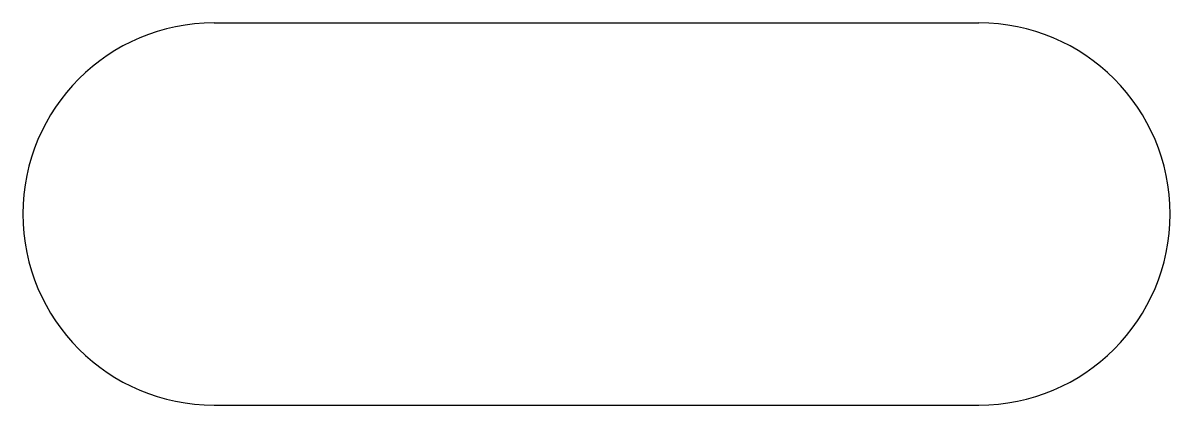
# Model space of a CAD drawing. Header units: millimetres. Extents: x -10 to 50, y 0 to 20.
import ezdxf

# ---------------------------------------------------------------- set-up
doc = ezdxf.new("R2010")
doc.units = ezdxf.units.MM

msp = doc.modelspace()

# ---------------------------------------------------------------- linework, layer by layer
for p, q in [((0, 20), (40, 20)), ((0, 0), (40, 0))]:
    msp.add_line(p, q)
for centre, start, end in [((0, 10), 90, 270), ((40, 10), 270, 90)]:
    msp.add_arc(centre, 10, start, end)

doc.saveas('drawing.dxf')
